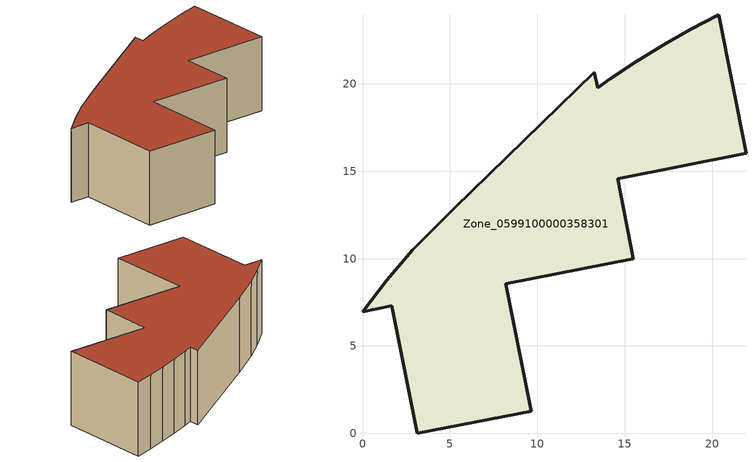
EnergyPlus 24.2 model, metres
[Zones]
Zone_0599100000358301
 floor ground (C_G): 14.59,14.56 15.5,10 8.2,8.56 9.64,1.27 3.13,0 1.69,7.3 0,6.95 1.4,8.76 2.88,10.51 5.25,12.88 13.27,20.65 13.45,19.78 14.19,20.3 15.69,21.29 17.22,22.23 18.79,23.12 20.38,23.96 21.94,16.02 z0
 wall outside (C_F): 20.38,23.96 18.79,23.12 17.22,22.23 15.69,21.29 14.19,20.3 13.45,19.78 13.27,20.65 5.25,12.88 2.88,10.51 1.4,8.76 0,6.95 1.69,7.3 3.13,0 9.64,1.27 8.2,8.56 15.5,10 14.59,14.56 21.94,16.02 20.38,23.96 z0:6.22
 roof outside (C_R): 15.69,21.29 14.19,20.3 13.45,19.78 13.27,20.65 5.25,12.88 2.88,10.51 1.4,8.76 0,6.95 1.69,7.3 3.13,0 9.64,1.27 8.2,8.56 15.5,10 14.59,14.56 21.94,16.02 20.38,23.96 18.79,23.12 17.22,22.23 z6.22
[BUILDING]
Pand.0599100000358301: North Axis=0; Terrain=City; Loads Convergence Tolerance Value=0.04; Temperature Convergence Tolerance Value=0.4; Solar Distribution=FullExterior; Maximum Number of Warmup Days=25; Minimum Number of Warmup Days=1
[Site:Location]
Rotterdam.The.Hague.AP_ZH_NLD Design_Conditions: Latitude=51.96; Longitude=4.45; Time Zone=1; Elevation=-4.5
[SITE:GROUNDTEMPERATURE:BUILDINGSURFACE]
18, 18, 18, 18, 18, 18, 18, 18, 18, 18, 18, 18
[MATERIAL] Thermal Absorptance=0.9; Solar Absorptance=0.7; Visible Absorptance=0.7
Name | Roughness | Thickness | Conductivity | Density | Specific Heat
G.TC.1992-2005 | MediumSmooth | 0.15 | 0.06 | 540 | 1210
F.TC.1992-2005 | Rough | 0.3 | 0.12 | 1920 | 840
R.TC.1992-2005 | MediumRough | 0.2 | 0.08 | 1500 | 1000
[CONSTRUCTION]
C_G: G.TC.1992-2005
C_F: F.TC.1992-2005
C_R: R.TC.1992-2005
[ZONE]
Zone_0599100000358301: Type=1; Multiplier=1; Ceiling Height=Autocalculate; Volume=Autocalculate; Floor Area=autocalculate; Part of Total Floor Area=Yes
[ZONEINFILTRATION:DESIGNFLOWRATE]
Infil_Zone_0599100000358301: Zone or ZoneList or Space or SpaceList=Zone_0599100000358301; Schedule=AlwaysOn; Design Flow Rate Calculation Method=Flow/Area; Flow Rate per Floor Area=0.0015; Constant Term Coefficient=1; Temperature Term Coefficient=0; Velocity Term Coefficient=0; Velocity Squared Term Coefficient=0
[HVACTEMPLATE:ZONE:IDEALLOADSAIRSYSTEM]
Zone_0599100000358301: Maximum Heating Supply Air Temperature=50; Minimum Cooling Supply Air Temperature=13; Maximum Heating Supply Air Humidity Ratio=0.0156; Minimum Cooling Supply Air Humidity Ratio=0.0077; Heating Limit=NoLimit; Cooling Limit=NoLimit; Dehumidification Control Type=ConstantSensibleHeatRatio; Cooling Sensible Heat Ratio=0.7; Dehumidification Setpoint=60; Humidification Control Type=None; Humidification Setpoint=30; Outdoor Air Method=None; Outdoor Air Flow Rate per Person=0.00944; Outdoor Air Flow Rate per Zone Floor Area=0; Outdoor Air Flow Rate per Zone=0; Demand Controlled Ventilation Type=None; Outdoor Air Economizer Type=NoEconomizer; Heat Recovery Type=None; Sensible Heat Recovery Effectiveness=0.7; Latent Heat Recovery Effectiveness=0.65
[ZONECONTROL:THERMOSTAT]
ThermostatControl_Zone_0599100000358301: Zone or ZoneList=Zone_0599100000358301; Control Type Schedule=DualSetpointControlType; Control 1=Thermostat_Zone_0599100000358301; Temperature Difference Between Cutout And Setpoint=0
[THERMOSTATSETPOINT:DUALSETPOINT]
Thermostat_Zone_0599100000358301: Heating Setpoint Temperature Schedule=HeatingSetpoint_Zone_0599100000358301; Cooling Setpoint Temperature Schedule=CoolingSetpoint_Zone_0599100000358301
[SCHEDULE:COMPACT]
HeatingSetpoint_Zone_0599100000358301: Through: 12/31, For: AllDays, Until: 24:00, 21
CoolingSetpoint_Zone_0599100000358301: Through: 12/31, For: AllDays, Until: 24:00, 24
DualSetpointControlType: Through: 12/31, For: AllDays, Until: 24:00, 4
AlwaysOn: Through: 12/31, For: AllDays, Until: 24:00, 1
